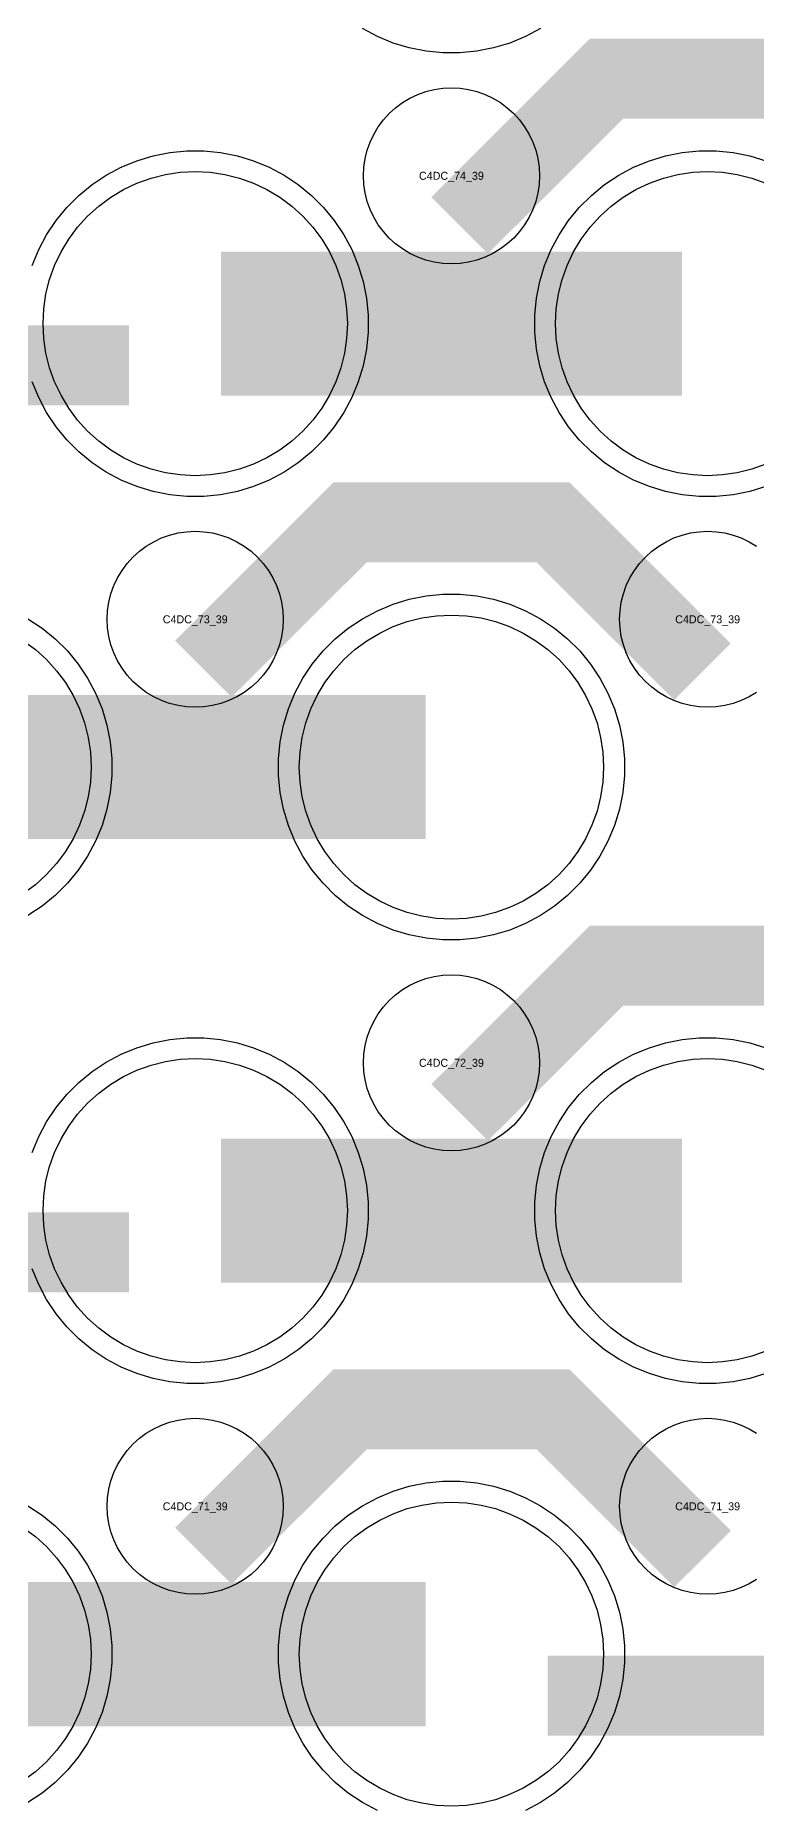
# Model space of a CAD drawing. Extents: x -11880 to 11880, y -14992 to 14992.
# Drawn here: x 430 to 655, y -5050 to -4496 of the extents above; entities that cross this region are included whole.
import ezdxf
from ezdxf.enums import TextEntityAlignment as Align

# ---------------------------------------------------------------- set-up
doc = ezdxf.new("R2010")
doc.units = 0
doc.header["$MEASUREMENT"] = 0
for name, color, linetype in [('GDS_775_DT_237', 138, 'CONTINUOUS'), ('RDL1_FS', 34, 'CONTINUOUS'), ('RDL_BS', 160, 'CONTINUOUS')]:
    doc.layers.add(name, color=color, linetype=linetype)

msp = doc.modelspace()

# ---------------------------------------------------------------- linework, layer by layer
at = {"layer": 'RDL1_FS', "color": 241, "true_color": 0xf7abae}
for points in [[(480, -4633.334), (475.343, -4633.105), (470.732, -4632.421), (466.209, -4631.289), (461.819, -4629.717), (457.605, -4627.725), (453.605, -4625.327), (449.86, -4622.549), (446.406, -4619.419), (443.276, -4615.965), (440.498, -4612.22), (438.1, -4608.22), (436.108, -4604.006), (434.536, -4599.616), (433.404, -4595.093), (432.72, -4590.482), (432.491, -4585.825), (432.72, -4581.168), (433.404, -4576.557), (434.536, -4572.034), (436.108, -4567.644), (438.1, -4563.43), (440.498, -4559.43), (443.276, -4555.685), (446.406, -4552.231), (449.86, -4549.101), (453.605, -4546.323), (457.605, -4543.925), (461.819, -4541.933), (466.209, -4540.361), (470.732, -4539.229), (475.343, -4538.545), (480, -4538.316), (484.657, -4538.545), (489.268, -4539.229), (493.791, -4540.361), (498.181, -4541.933), (502.395, -4543.925), (506.395, -4546.323), (510.14, -4549.101), (513.594, -4552.231), (516.724, -4555.685), (519.502, -4559.43), (521.9, -4563.43), (523.892, -4567.644), (525.464, -4572.034), (526.596, -4576.557), (527.28, -4581.168), (527.509, -4585.825), (527.28, -4590.482), (526.596, -4595.093), (525.464, -4599.616), (523.892, -4604.006), (521.9, -4608.22), (519.502, -4612.22), (516.724, -4615.965), (513.594, -4619.419), (510.14, -4622.549), (506.395, -4625.327), (502.395, -4627.725), (498.181, -4629.717), (493.791, -4631.289), (489.268, -4632.421), (484.657, -4633.105)], [(560, -4771.894), (555.343, -4771.665), (550.732, -4770.981), (546.209, -4769.849), (541.819, -4768.277), (537.605, -4766.285), (533.605, -4763.887), (529.86, -4761.109), (526.406, -4757.979), (523.276, -4754.525), (520.498, -4750.78), (518.1, -4746.78), (516.108, -4742.566), (514.536, -4738.176), (513.404, -4733.653), (512.72, -4729.042), (512.491, -4724.385), (512.72, -4719.728), (513.404, -4715.117), (514.536, -4710.594), (516.108, -4706.204), (518.1, -4701.99), (520.498, -4697.99), (523.276, -4694.245), (526.406, -4690.791), (529.86, -4687.661), (533.605, -4684.883), (537.605, -4682.485), (541.819, -4680.493), (546.209, -4678.921), (550.732, -4677.789), (555.343, -4677.105), (560, -4676.876), (564.657, -4677.105), (569.268, -4677.789), (573.791, -4678.921), (578.181, -4680.493), (582.395, -4682.485), (586.395, -4684.883), (590.14, -4687.661), (593.594, -4690.791), (596.724, -4694.245), (599.502, -4697.99), (601.9, -4701.99), (603.892, -4706.204), (605.464, -4710.594), (606.596, -4715.117), (607.28, -4719.728), (607.509, -4724.385), (607.28, -4729.042), (606.596, -4733.653), (605.464, -4738.176), (603.892, -4742.566), (601.9, -4746.78), (599.502, -4750.78), (596.724, -4754.525), (593.594, -4757.979), (590.14, -4761.109), (586.395, -4763.887), (582.395, -4766.285), (578.181, -4768.277), (573.791, -4769.849), (569.268, -4770.981), (564.657, -4771.665)]]:
    msp.add_lwpolyline(points, close=True, dxfattribs=at)
for points in [[(658.181, -4629.717), (653.791, -4631.289), (649.268, -4632.421), (644.657, -4633.105), (640, -4633.334), (635.343, -4633.105), (630.732, -4632.421), (626.209, -4631.289), (621.819, -4629.717), (617.605, -4627.725), (613.605, -4625.327), (609.86, -4622.549), (606.406, -4619.419), (603.276, -4615.965), (600.498, -4612.22), (598.1, -4608.22), (596.108, -4604.006), (594.536, -4599.616), (593.404, -4595.093), (592.72, -4590.482), (592.491, -4585.825), (592.72, -4581.168), (593.404, -4576.557), (594.536, -4572.034), (596.108, -4567.644), (598.1, -4563.43), (600.498, -4559.43), (603.276, -4555.685), (606.406, -4552.231), (609.86, -4549.101), (613.605, -4546.323), (617.605, -4543.925), (621.819, -4541.933), (626.209, -4540.361), (630.732, -4539.229), (635.343, -4538.545), (640, -4538.316), (644.657, -4538.545), (649.268, -4539.229), (653.791, -4540.361), (658.181, -4541.933)], [(426.395, -4684.883), (430.14, -4687.661), (433.594, -4690.791), (436.724, -4694.245), (439.502, -4697.99), (441.9, -4701.99), (443.892, -4706.204), (445.464, -4710.594), (446.596, -4715.117), (447.28, -4719.728), (447.509, -4724.385), (447.28, -4729.042), (446.596, -4733.653), (445.464, -4738.176), (443.892, -4742.566), (441.9, -4746.78), (439.502, -4750.78), (436.724, -4754.525), (433.594, -4757.979), (430.14, -4761.109), (426.395, -4763.887)]]:
    msp.add_lwpolyline(points, dxfattribs=at)
for points in [[(488.002, -4585.825, 45, 45, 0), (560.002, -4585.825, 45, 45, 0)], [(560.002, -4585.825, 45, 45, 0), (632.002, -4585.825, 45, 45, 0)], [(408.002, -4724.385, 45, 45, 0), (480.002, -4724.385, 45, 45, 0)], [(480.002, -4724.385, 45, 45, 0), (552.002, -4724.385, 45, 45, 0)]]:
    msp.add_lwpolyline(points, format="xyseb", dxfattribs=at)
at = {"layer": 'RDL1_FS'}
for points in [[(480, -4910.459), (475.343, -4910.23), (470.732, -4909.546), (466.209, -4908.414), (461.819, -4906.842), (457.605, -4904.85), (453.605, -4902.452), (449.86, -4899.674), (446.406, -4896.544), (443.276, -4893.09), (440.498, -4889.345), (438.1, -4885.345), (436.108, -4881.131), (434.536, -4876.741), (433.404, -4872.218), (432.72, -4867.607), (432.491, -4862.95), (432.72, -4858.293), (433.404, -4853.682), (434.536, -4849.159), (436.108, -4844.769), (438.1, -4840.555), (440.498, -4836.555), (443.276, -4832.81), (446.406, -4829.356), (449.86, -4826.226), (453.605, -4823.448), (457.605, -4821.05), (461.819, -4819.058), (466.209, -4817.486), (470.732, -4816.354), (475.343, -4815.67), (480, -4815.441), (484.657, -4815.67), (489.268, -4816.354), (493.791, -4817.486), (498.181, -4819.058), (502.395, -4821.05), (506.395, -4823.448), (510.14, -4826.226), (513.594, -4829.356), (516.724, -4832.81), (519.502, -4836.555), (521.9, -4840.555), (523.892, -4844.769), (525.464, -4849.159), (526.596, -4853.682), (527.28, -4858.293), (527.509, -4862.95), (527.28, -4867.607), (526.596, -4872.218), (525.464, -4876.741), (523.892, -4881.131), (521.9, -4885.345), (519.502, -4889.345), (516.724, -4893.09), (513.594, -4896.544), (510.14, -4899.674), (506.395, -4902.452), (502.395, -4904.85), (498.181, -4906.842), (493.791, -4908.414), (489.268, -4909.546), (484.657, -4910.23)], [(560, -5049.024), (555.343, -5048.795), (550.732, -5048.111), (546.209, -5046.979), (541.819, -5045.407), (537.605, -5043.415), (533.605, -5041.017), (529.86, -5038.239), (526.406, -5035.109), (523.276, -5031.655), (520.498, -5027.91), (518.1, -5023.91), (516.108, -5019.696), (514.536, -5015.306), (513.404, -5010.783), (512.72, -5006.172), (512.491, -5001.515), (512.72, -4996.858), (513.404, -4992.247), (514.536, -4987.724), (516.108, -4983.334), (518.1, -4979.12), (520.498, -4975.12), (523.276, -4971.375), (526.406, -4967.921), (529.86, -4964.791), (533.605, -4962.013), (537.605, -4959.615), (541.819, -4957.623), (546.209, -4956.051), (550.732, -4954.919), (555.343, -4954.235), (560, -4954.006), (564.657, -4954.235), (569.268, -4954.919), (573.791, -4956.051), (578.181, -4957.623), (582.395, -4959.615), (586.395, -4962.013), (590.14, -4964.791), (593.594, -4967.921), (596.724, -4971.375), (599.502, -4975.12), (601.9, -4979.12), (603.892, -4983.334), (605.464, -4987.724), (606.596, -4992.247), (607.28, -4996.858), (607.509, -5001.515), (607.28, -5006.172), (606.596, -5010.783), (605.464, -5015.306), (603.892, -5019.696), (601.9, -5023.91), (599.502, -5027.91), (596.724, -5031.655), (593.594, -5035.109), (590.14, -5038.239), (586.395, -5041.017), (582.395, -5043.415), (578.181, -5045.407), (573.791, -5046.979), (569.268, -5048.111), (564.657, -5048.795)]]:
    msp.add_lwpolyline(points, close=True, dxfattribs=at)
for points in [[(658.181, -4906.842), (653.791, -4908.414), (649.268, -4909.546), (644.657, -4910.23), (640, -4910.459), (635.343, -4910.23), (630.732, -4909.546), (626.209, -4908.414), (621.819, -4906.842), (617.605, -4904.85), (613.605, -4902.452), (609.86, -4899.674), (606.406, -4896.544), (603.276, -4893.09), (600.498, -4889.345), (598.1, -4885.345), (596.108, -4881.131), (594.536, -4876.741), (593.404, -4872.218), (592.72, -4867.607), (592.491, -4862.95), (592.72, -4858.293), (593.404, -4853.682), (594.536, -4849.159), (596.108, -4844.769), (598.1, -4840.555), (600.498, -4836.555), (603.276, -4832.81), (606.406, -4829.356), (609.86, -4826.226), (613.605, -4823.448), (617.605, -4821.05), (621.819, -4819.058), (626.209, -4817.486), (630.732, -4816.354), (635.343, -4815.67), (640, -4815.441), (644.657, -4815.67), (649.268, -4816.354), (653.791, -4817.486), (658.181, -4819.058)], [(426.395, -4962.013), (430.14, -4964.791), (433.594, -4967.921), (436.724, -4971.375), (439.502, -4975.12), (441.9, -4979.12), (443.892, -4983.334), (445.464, -4987.724), (446.596, -4992.247), (447.28, -4996.858), (447.509, -5001.515), (447.28, -5006.172), (446.596, -5010.783), (445.464, -5015.306), (443.892, -5019.696), (441.9, -5023.91), (439.502, -5027.91), (436.724, -5031.655), (433.594, -5035.109), (430.14, -5038.239), (426.395, -5041.017)]]:
    msp.add_lwpolyline(points, dxfattribs=at)
for points in [[(488.002, -4862.95, 45, 45, 0), (560.002, -4862.95, 45, 45, 0)], [(560.002, -4862.95, 45, 45, 0), (632.002, -4862.95, 45, 45, 0)], [(408.002, -5001.515, 45, 45, 0), (480.002, -5001.515, 45, 45, 0)], [(480.002, -5001.515, 45, 45, 0), (552.002, -5001.515, 45, 45, 0)]]:
    msp.add_lwpolyline(points, format="xyseb", dxfattribs=at)
at = {"layer": 'RDL_BS'}
for points in [[(587.777, -4493.643), (583.115, -4496.135), (578.205, -4498.166), (573.165, -4499.697), (567.938, -4500.743), (562.644, -4501.26), (557.356, -4501.26), (552.062, -4500.743), (546.835, -4499.697), (541.795, -4498.166), (536.885, -4496.135), (532.223, -4493.643)], [(655.28, -4701.054), (652.956, -4702.447), (650.519, -4703.599), (647.984, -4704.506), (645.365, -4705.163), (642.693, -4705.559), (640, -4705.691), (637.307, -4705.559), (634.635, -4705.163), (632.016, -4704.506), (629.481, -4703.599), (627.044, -4702.447), (624.72, -4701.054), (622.557, -4699.451), (620.558, -4697.639), (618.746, -4695.64), (617.143, -4693.477), (615.75, -4691.153), (614.598, -4688.716), (613.691, -4686.181), (613.034, -4683.562), (612.638, -4680.89), (612.506, -4678.197), (612.638, -4675.504), (613.034, -4672.832), (613.691, -4670.213), (614.598, -4667.678), (615.75, -4665.241), (617.143, -4662.917), (618.746, -4660.754), (620.558, -4658.755), (622.557, -4656.943), (624.72, -4655.34), (627.044, -4653.947), (629.481, -4652.795), (632.016, -4651.888), (634.635, -4651.231), (637.307, -4650.835), (640, -4650.703), (642.693, -4650.835), (645.365, -4651.231), (647.984, -4651.888), (650.519, -4652.795), (652.956, -4653.947), (655.28, -4655.34)], [(429.094, -4844.745), (431.125, -4839.835), (433.617, -4835.173), (436.564, -4830.759), (439.926, -4826.658), (443.708, -4822.876), (447.809, -4819.514), (452.223, -4816.567), (456.885, -4814.075), (461.795, -4812.044), (466.835, -4810.513), (472.062, -4809.467), (477.356, -4808.95), (482.644, -4808.95), (487.938, -4809.467), (493.165, -4810.513), (498.205, -4812.044), (503.115, -4814.075), (507.777, -4816.567), (512.191, -4819.514), (516.292, -4822.876), (520.074, -4826.658), (523.436, -4830.759), (526.383, -4835.173), (528.875, -4839.835), (530.906, -4844.745), (532.437, -4849.785), (533.483, -4855.012), (534, -4860.306), (534, -4865.594), (533.483, -4870.888), (532.437, -4876.115), (530.906, -4881.155), (528.875, -4886.065), (526.383, -4890.727), (523.436, -4895.141), (520.074, -4899.242), (516.292, -4903.024), (512.191, -4906.386), (507.777, -4909.333), (503.115, -4911.825), (498.205, -4913.856), (493.165, -4915.387), (487.938, -4916.433), (482.644, -4916.95), (477.356, -4916.95), (472.062, -4916.433), (466.835, -4915.387), (461.795, -4913.856), (456.885, -4911.825), (452.223, -4909.333), (447.809, -4906.386), (443.708, -4903.024), (439.926, -4899.242), (436.564, -4895.141), (433.617, -4890.727), (431.125, -4886.065), (429.094, -4881.155)], [(658.205, -4913.856), (653.165, -4915.387), (647.938, -4916.433), (642.644, -4916.95), (637.356, -4916.95), (632.062, -4916.433), (626.835, -4915.387), (621.795, -4913.856), (616.885, -4911.825), (612.223, -4909.333), (607.809, -4906.386), (603.708, -4903.024), (599.926, -4899.242), (596.564, -4895.141), (593.617, -4890.727), (591.125, -4886.065), (589.094, -4881.155), (587.563, -4876.115), (586.517, -4870.888), (586, -4865.594), (586, -4860.306), (586.517, -4855.012), (587.563, -4849.785), (589.094, -4844.745), (591.125, -4839.835), (593.617, -4835.173), (596.564, -4830.759), (599.926, -4826.658), (603.708, -4822.876), (607.809, -4819.514), (612.223, -4816.567), (616.885, -4814.075), (621.795, -4812.044), (626.835, -4810.513), (632.062, -4809.467), (637.356, -4808.95), (642.644, -4808.95), (647.938, -4809.467), (653.165, -4810.513), (658.205, -4812.044)], [(655.28, -4978.184), (652.956, -4979.577), (650.519, -4980.729), (647.984, -4981.636), (645.365, -4982.293), (642.693, -4982.689), (640, -4982.821), (637.307, -4982.689), (634.635, -4982.293), (632.016, -4981.636), (629.481, -4980.729), (627.044, -4979.577), (624.72, -4978.184), (622.557, -4976.581), (620.558, -4974.769), (618.746, -4972.77), (617.143, -4970.607), (615.75, -4968.283), (614.598, -4965.846), (613.691, -4963.311), (613.034, -4960.692), (612.638, -4958.02), (612.506, -4955.327), (612.638, -4952.634), (613.034, -4949.962), (613.691, -4947.343), (614.598, -4944.808), (615.75, -4942.371), (617.143, -4940.047), (618.746, -4937.884), (620.558, -4935.885), (622.557, -4934.073), (624.72, -4932.47), (627.044, -4931.077), (629.481, -4929.925), (632.016, -4929.018), (634.635, -4928.361), (637.307, -4927.965), (640, -4927.833), (642.693, -4927.965), (645.365, -4928.361), (647.984, -4929.018), (650.519, -4929.925), (652.956, -4931.077), (655.28, -4932.47)], [(536.885, -5050.39), (532.223, -5047.898), (527.809, -5044.951), (523.708, -5041.589), (519.926, -5037.807), (516.564, -5033.706), (513.617, -5029.292), (511.125, -5024.63), (509.094, -5019.72), (507.563, -5014.68), (506.517, -5009.453), (506, -5004.159), (506, -4998.871), (506.517, -4993.577), (507.563, -4988.35), (509.094, -4983.31), (511.125, -4978.4), (513.617, -4973.738), (516.564, -4969.324), (519.926, -4965.223), (523.708, -4961.441), (527.809, -4958.079), (532.223, -4955.132), (536.885, -4952.64), (541.795, -4950.609), (546.835, -4949.078), (552.062, -4948.032), (557.356, -4947.515), (562.644, -4947.515), (567.938, -4948.032), (573.165, -4949.078), (578.205, -4950.609), (583.115, -4952.64), (587.777, -4955.132), (592.191, -4958.079), (596.292, -4961.441), (600.074, -4965.223), (603.436, -4969.324), (606.383, -4973.738), (608.875, -4978.4), (610.906, -4983.31), (612.437, -4988.35), (613.483, -4993.577), (614, -4998.871), (614, -5004.159), (613.483, -5009.453), (612.437, -5014.68), (610.906, -5019.72), (608.875, -5024.63), (606.383, -5029.292), (603.436, -5033.706), (600.074, -5037.807), (596.292, -5041.589), (592.191, -5044.951), (587.777, -5047.898), (583.115, -5050.39)], [(427.777, -4955.132), (432.191, -4958.079), (436.292, -4961.441), (440.074, -4965.223), (443.436, -4969.324), (446.383, -4973.738), (448.875, -4978.4), (450.906, -4983.31), (452.437, -4988.35), (453.483, -4993.577), (454, -4998.871), (454, -5004.159), (453.483, -5009.453), (452.437, -5014.68), (450.906, -5019.72), (448.875, -5024.63), (446.383, -5029.292), (443.436, -5033.706), (440.074, -5037.807), (436.292, -5041.589), (432.191, -5044.951), (427.777, -5047.898)]]:
    msp.add_lwpolyline(points, dxfattribs=at)
for points in [[(562.562, -4555.139, 25, 25, 0), (608.377, -4509.324, 25, 25, 0), (641.93, -4509.324, 25, 25, 0)], [(718.401, -4556.038, 25, 25, 0), (671.687, -4509.324, 25, 25, 0), (641.929, -4509.324, 25, 25, 0)], [(482.562, -4693.699, 25, 25, 0), (528.377, -4647.884, 25, 25, 0), (561.93, -4647.884, 25, 25, 0)], [(638.401, -4694.598, 25, 25, 0), (591.687, -4647.884, 25, 25, 0), (561.929, -4647.884, 25, 25, 0)], [(562.562, -4832.264, 25, 25, 0), (608.377, -4786.449, 25, 25, 0), (641.93, -4786.449, 25, 25, 0)], [(718.401, -4833.163, 25, 25, 0), (671.687, -4786.449, 25, 25, 0), (641.929, -4786.449, 25, 25, 0)], [(350.016, -4875.963, 25, 25, 0), (459.281, -4875.963, 25, 25, 0)], [(482.562, -4970.829, 25, 25, 0), (528.377, -4925.014, 25, 25, 0), (561.93, -4925.014, 25, 25, 0)], [(638.401, -4971.728, 25, 25, 0), (591.687, -4925.014, 25, 25, 0), (561.929, -4925.014, 25, 25, 0)], [(590.016, -5014.528, 25, 25, 0), (699.281, -5014.528, 25, 25, 0)]]:
    msp.add_lwpolyline(points, format="xyseb", dxfattribs=at)
for points in [[(560, -4567.131), (557.307, -4566.999), (554.635, -4566.603), (552.016, -4565.946), (549.481, -4565.039), (547.044, -4563.887), (544.72, -4562.494), (542.557, -4560.891), (540.558, -4559.079), (538.746, -4557.08), (537.143, -4554.917), (535.75, -4552.593), (534.598, -4550.156), (533.691, -4547.621), (533.034, -4545.002), (532.638, -4542.33), (532.506, -4539.637), (532.638, -4536.944), (533.034, -4534.272), (533.691, -4531.653), (534.598, -4529.118), (535.75, -4526.681), (537.143, -4524.357), (538.746, -4522.194), (540.558, -4520.195), (542.557, -4518.383), (544.72, -4516.78), (547.044, -4515.387), (549.481, -4514.235), (552.016, -4513.328), (554.635, -4512.671), (557.307, -4512.275), (560, -4512.143), (562.693, -4512.275), (565.365, -4512.671), (567.984, -4513.328), (570.519, -4514.235), (572.956, -4515.387), (575.28, -4516.78), (577.443, -4518.383), (579.442, -4520.195), (581.254, -4522.194), (582.857, -4524.357), (584.25, -4526.681), (585.402, -4529.118), (586.309, -4531.653), (586.966, -4534.272), (587.362, -4536.944), (587.494, -4539.637), (587.362, -4542.33), (586.966, -4545.002), (586.309, -4547.621), (585.402, -4550.156), (584.25, -4552.593), (582.857, -4554.917), (581.254, -4557.08), (579.442, -4559.079), (577.443, -4560.891), (575.28, -4562.494), (572.956, -4563.887), (570.519, -4565.039), (567.984, -4565.946), (565.365, -4566.603), (562.693, -4566.999)], [(480, -4705.691), (477.307, -4705.559), (474.635, -4705.163), (472.016, -4704.506), (469.481, -4703.599), (467.044, -4702.447), (464.72, -4701.054), (462.557, -4699.451), (460.558, -4697.639), (458.746, -4695.64), (457.143, -4693.477), (455.75, -4691.153), (454.598, -4688.716), (453.691, -4686.181), (453.034, -4683.562), (452.638, -4680.89), (452.506, -4678.197), (452.638, -4675.504), (453.034, -4672.832), (453.691, -4670.213), (454.598, -4667.678), (455.75, -4665.241), (457.143, -4662.917), (458.746, -4660.754), (460.558, -4658.755), (462.557, -4656.943), (464.72, -4655.34), (467.044, -4653.947), (469.481, -4652.795), (472.016, -4651.888), (474.635, -4651.231), (477.307, -4650.835), (480, -4650.703), (482.693, -4650.835), (485.365, -4651.231), (487.984, -4651.888), (490.519, -4652.795), (492.956, -4653.947), (495.28, -4655.34), (497.443, -4656.943), (499.442, -4658.755), (501.254, -4660.754), (502.857, -4662.917), (504.25, -4665.241), (505.402, -4667.678), (506.309, -4670.213), (506.966, -4672.832), (507.362, -4675.504), (507.494, -4678.197), (507.362, -4680.89), (506.966, -4683.562), (506.309, -4686.181), (505.402, -4688.716), (504.25, -4691.153), (502.857, -4693.477), (501.254, -4695.64), (499.442, -4697.639), (497.443, -4699.451), (495.28, -4701.054), (492.956, -4702.447), (490.519, -4703.599), (487.984, -4704.506), (485.365, -4705.163), (482.693, -4705.559)], [(560, -4844.256), (557.307, -4844.124), (554.635, -4843.728), (552.016, -4843.071), (549.481, -4842.164), (547.044, -4841.012), (544.72, -4839.619), (542.557, -4838.016), (540.558, -4836.204), (538.746, -4834.205), (537.143, -4832.042), (535.75, -4829.718), (534.598, -4827.281), (533.691, -4824.746), (533.034, -4822.127), (532.638, -4819.455), (532.506, -4816.762), (532.638, -4814.069), (533.034, -4811.397), (533.691, -4808.778), (534.598, -4806.243), (535.75, -4803.806), (537.143, -4801.482), (538.746, -4799.319), (540.558, -4797.32), (542.557, -4795.508), (544.72, -4793.905), (547.044, -4792.512), (549.481, -4791.36), (552.016, -4790.453), (554.635, -4789.796), (557.307, -4789.4), (560, -4789.268), (562.693, -4789.4), (565.365, -4789.796), (567.984, -4790.453), (570.519, -4791.36), (572.956, -4792.512), (575.28, -4793.905), (577.443, -4795.508), (579.442, -4797.32), (581.254, -4799.319), (582.857, -4801.482), (584.25, -4803.806), (585.402, -4806.243), (586.309, -4808.778), (586.966, -4811.397), (587.362, -4814.069), (587.494, -4816.762), (587.362, -4819.455), (586.966, -4822.127), (586.309, -4824.746), (585.402, -4827.281), (584.25, -4829.718), (582.857, -4832.042), (581.254, -4834.205), (579.442, -4836.204), (577.443, -4838.016), (575.28, -4839.619), (572.956, -4841.012), (570.519, -4842.164), (567.984, -4843.071), (565.365, -4843.728), (562.693, -4844.124)], [(480, -4982.821), (477.307, -4982.689), (474.635, -4982.293), (472.016, -4981.636), (469.481, -4980.729), (467.044, -4979.577), (464.72, -4978.184), (462.557, -4976.581), (460.558, -4974.769), (458.746, -4972.77), (457.143, -4970.607), (455.75, -4968.283), (454.598, -4965.846), (453.691, -4963.311), (453.034, -4960.692), (452.638, -4958.02), (452.506, -4955.327), (452.638, -4952.634), (453.034, -4949.962), (453.691, -4947.343), (454.598, -4944.808), (455.75, -4942.371), (457.143, -4940.047), (458.746, -4937.884), (460.558, -4935.885), (462.557, -4934.073), (464.72, -4932.47), (467.044, -4931.077), (469.481, -4929.925), (472.016, -4929.018), (474.635, -4928.361), (477.307, -4927.965), (480, -4927.833), (482.693, -4927.965), (485.365, -4928.361), (487.984, -4929.018), (490.519, -4929.925), (492.956, -4931.077), (495.28, -4932.47), (497.443, -4934.073), (499.442, -4935.885), (501.254, -4937.884), (502.857, -4940.047), (504.25, -4942.371), (505.402, -4944.808), (506.309, -4947.343), (506.966, -4949.962), (507.362, -4952.634), (507.494, -4955.327), (507.362, -4958.02), (506.966, -4960.692), (506.309, -4963.311), (505.402, -4965.846), (504.25, -4968.283), (502.857, -4970.607), (501.254, -4972.77), (499.442, -4974.769), (497.443, -4976.581), (495.28, -4978.184), (492.956, -4979.577), (490.519, -4980.729), (487.984, -4981.636), (485.365, -4982.293), (482.693, -4982.689)]]:
    msp.add_lwpolyline(points, close=True, dxfattribs=at)
at = {"layer": 'RDL_BS', "color": 241, "true_color": 0xf7abae}
for points in [[(429.094, -4567.62), (431.125, -4562.71), (433.617, -4558.048), (436.564, -4553.634), (439.926, -4549.533), (443.708, -4545.751), (447.809, -4542.389), (452.223, -4539.442), (456.885, -4536.95), (461.795, -4534.919), (466.835, -4533.388), (472.062, -4532.342), (477.356, -4531.825), (482.644, -4531.825), (487.938, -4532.342), (493.165, -4533.388), (498.205, -4534.919), (503.115, -4536.95), (507.777, -4539.442), (512.191, -4542.389), (516.292, -4545.751), (520.074, -4549.533), (523.436, -4553.634), (526.383, -4558.048), (528.875, -4562.71), (530.906, -4567.62), (532.437, -4572.66), (533.483, -4577.887), (534, -4583.181), (534, -4588.469), (533.483, -4593.763), (532.437, -4598.99), (530.906, -4604.03), (528.875, -4608.94), (526.383, -4613.602), (523.436, -4618.016), (520.074, -4622.117), (516.292, -4625.899), (512.191, -4629.261), (507.777, -4632.208), (503.115, -4634.7), (498.205, -4636.731), (493.165, -4638.262), (487.938, -4639.308), (482.644, -4639.825), (477.356, -4639.825), (472.062, -4639.308), (466.835, -4638.262), (461.795, -4636.731), (456.885, -4634.7), (452.223, -4632.208), (447.809, -4629.261), (443.708, -4625.899), (439.926, -4622.117), (436.564, -4618.016), (433.617, -4613.602), (431.125, -4608.94), (429.094, -4604.03)], [(658.205, -4636.731), (653.165, -4638.262), (647.938, -4639.308), (642.644, -4639.825), (637.356, -4639.825), (632.062, -4639.308), (626.835, -4638.262), (621.795, -4636.731), (616.885, -4634.7), (612.223, -4632.208), (607.809, -4629.261), (603.708, -4625.899), (599.926, -4622.117), (596.564, -4618.016), (593.617, -4613.602), (591.125, -4608.94), (589.094, -4604.03), (587.563, -4598.99), (586.517, -4593.763), (586, -4588.469), (586, -4583.181), (586.517, -4577.887), (587.563, -4572.66), (589.094, -4567.62), (591.125, -4562.71), (593.617, -4558.048), (596.564, -4553.634), (599.926, -4549.533), (603.708, -4545.751), (607.809, -4542.389), (612.223, -4539.442), (616.885, -4536.95), (621.795, -4534.919), (626.835, -4533.388), (632.062, -4532.342), (637.356, -4531.825), (642.644, -4531.825), (647.938, -4532.342), (653.165, -4533.388), (658.205, -4534.919)], [(427.777, -4678.002), (432.191, -4680.949), (436.292, -4684.311), (440.074, -4688.093), (443.436, -4692.194), (446.383, -4696.608), (448.875, -4701.27), (450.906, -4706.18), (452.437, -4711.22), (453.483, -4716.447), (454, -4721.741), (454, -4727.029), (453.483, -4732.323), (452.437, -4737.55), (450.906, -4742.59), (448.875, -4747.5), (446.383, -4752.162), (443.436, -4756.576), (440.074, -4760.677), (436.292, -4764.459), (432.191, -4767.821), (427.777, -4770.768)]]:
    msp.add_lwpolyline(points, dxfattribs=at)
msp.add_lwpolyline([(350.016, -4598.838, 25, 25, 0), (459.281, -4598.838, 25, 25, 0)], format="xyseb", dxfattribs=at)
msp.add_lwpolyline([(557.356, -4778.385), (552.062, -4777.868), (546.835, -4776.822), (541.795, -4775.291), (536.885, -4773.26), (532.223, -4770.768), (527.809, -4767.821), (523.708, -4764.459), (519.926, -4760.677), (516.564, -4756.576), (513.617, -4752.162), (511.125, -4747.5), (509.094, -4742.59), (507.563, -4737.55), (506.517, -4732.323), (506, -4727.029), (506, -4721.741), (506.517, -4716.447), (507.563, -4711.22), (509.094, -4706.18), (511.125, -4701.27), (513.617, -4696.608), (516.564, -4692.194), (519.926, -4688.093), (523.708, -4684.311), (527.809, -4680.949), (532.223, -4678.002), (536.885, -4675.51), (541.795, -4673.479), (546.835, -4671.948), (552.062, -4670.902), (557.356, -4670.385), (562.644, -4670.385), (567.938, -4670.902), (573.165, -4671.948), (578.205, -4673.479), (583.115, -4675.51), (587.777, -4678.002), (592.191, -4680.949), (596.292, -4684.311), (600.074, -4688.093), (603.436, -4692.194), (606.383, -4696.608), (608.875, -4701.27), (610.906, -4706.18), (612.437, -4711.22), (613.483, -4716.447), (614, -4721.741), (614, -4727.029), (613.483, -4732.323), (612.437, -4737.55), (610.906, -4742.59), (608.875, -4747.5), (606.383, -4752.162), (603.436, -4756.576), (600.074, -4760.677), (596.292, -4764.459), (592.191, -4767.821), (587.777, -4770.768), (583.115, -4773.26), (578.205, -4775.291), (573.165, -4776.822), (567.938, -4777.868), (562.644, -4778.385)], close=True, dxfattribs=at)

# ---------------------------------------------------------------- texts
at = {"layer": 'GDS_775_DT_237'}
for s, p in [('C4DC_74_39', (560, -4539.637)), ('C4DC_74_39', (560, -4539.637)), ('C4DC_73_39', (480, -4678.197)), ('C4DC_73_39', (480, -4678.197)), ('C4DC_73_39', (640, -4678.197)), ('C4DC_73_39', (640, -4678.197)), ('C4DC_72_39', (560, -4816.762)), ('C4DC_72_39', (560, -4816.762)), ('C4DC_71_39', (480, -4955.327)), ('C4DC_71_39', (480, -4955.327)), ('C4DC_71_39', (640, -4955.327)), ('C4DC_71_39', (640, -4955.327))]:
    msp.add_text(s, height=2.5, dxfattribs=at).set_placement(p, align=Align.MIDDLE_CENTER)

doc.saveas('drawing.dxf')
